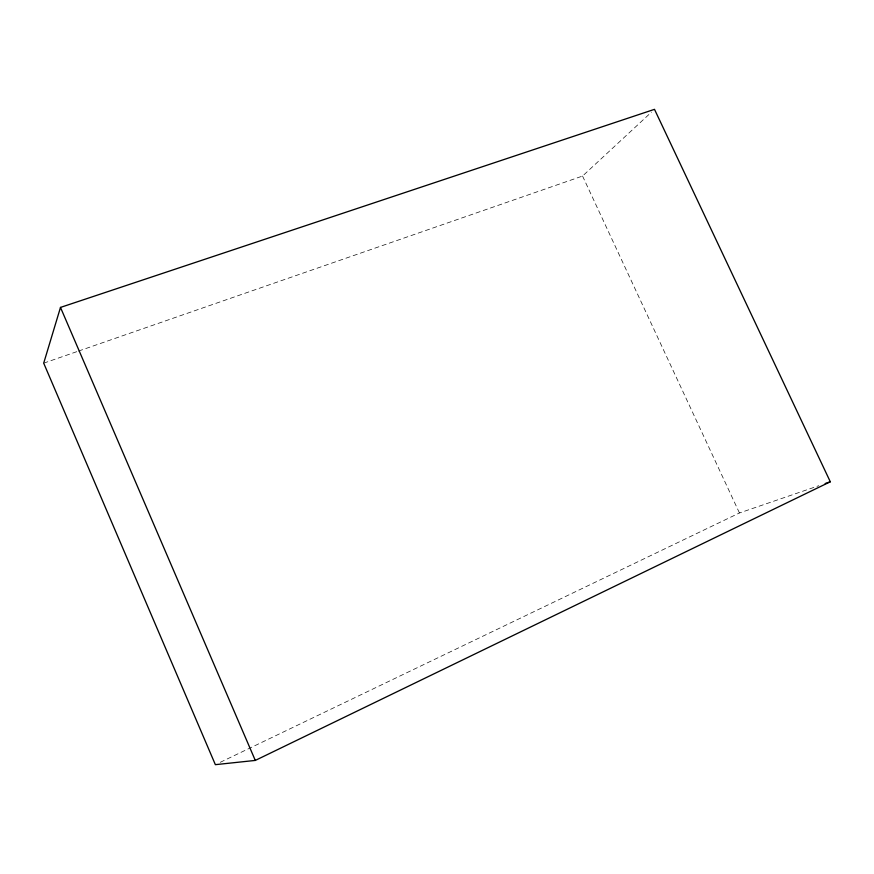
<?xml version="1.0" encoding="UTF-8"?>
<svg xmlns="http://www.w3.org/2000/svg" width="874" height="874" viewBox="0 0 874 874"><rect width="100%" height="100%" fill="white"/><g stroke="black" fill="none" stroke-linecap="round" stroke-linejoin="round"><path stroke-width="0.66" stroke-dasharray="4.37 3.28" d="M78.507 351.075L582.554 176.045L651.501 112.112M220.281 762.303L739.448 512.972L818.785 485.726M43.7 363.158L77.218 351.523M582.554 176.045L739.448 512.972"/><path stroke-width="1.31" d="M60.492 307.419L43.7 363.158L215.365 764.663L255.295 760.424L830.3 481.771L654.495 109.337L60.492 307.419L255.295 760.424M825.176 483.53L830.3 481.771"/></g></svg>
